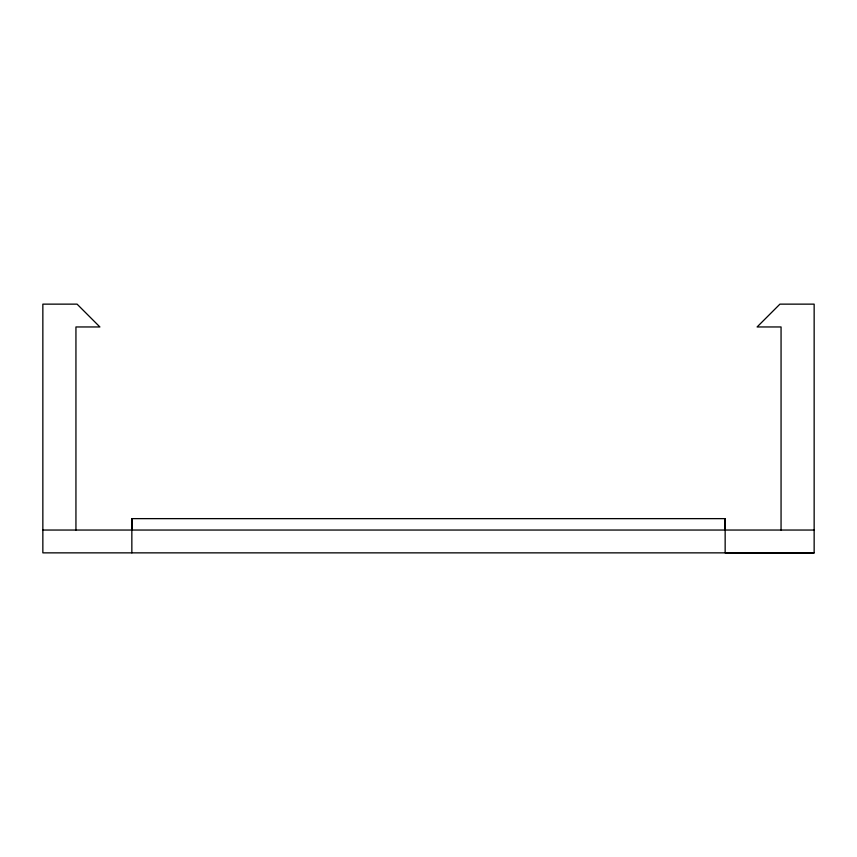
<?xml version="1.0" encoding="UTF-8"?>
<svg xmlns="http://www.w3.org/2000/svg" width="857" height="857" viewBox="0 0 857 857"><rect width="100%" height="100%" fill="white"/><g stroke="black" fill="none" stroke-linecap="round" stroke-linejoin="round"><path stroke-width="1.29" d="M131.849 552.861L131.849 518.635L725.151 518.635L725.151 552.829L814.15 552.861L814.15 304.139L779.924 304.139L757.106 326.956L781.059 326.956L781.059 530.044M131.849 530.044L132.042 518.635M42.85 530.044L814.15 530.044M814.15 552.861L42.85 552.861L42.85 304.139L77.076 304.139L99.894 326.956L75.941 326.956L75.941 530.044M725.129 518.71L725.151 530.044"/></g></svg>
